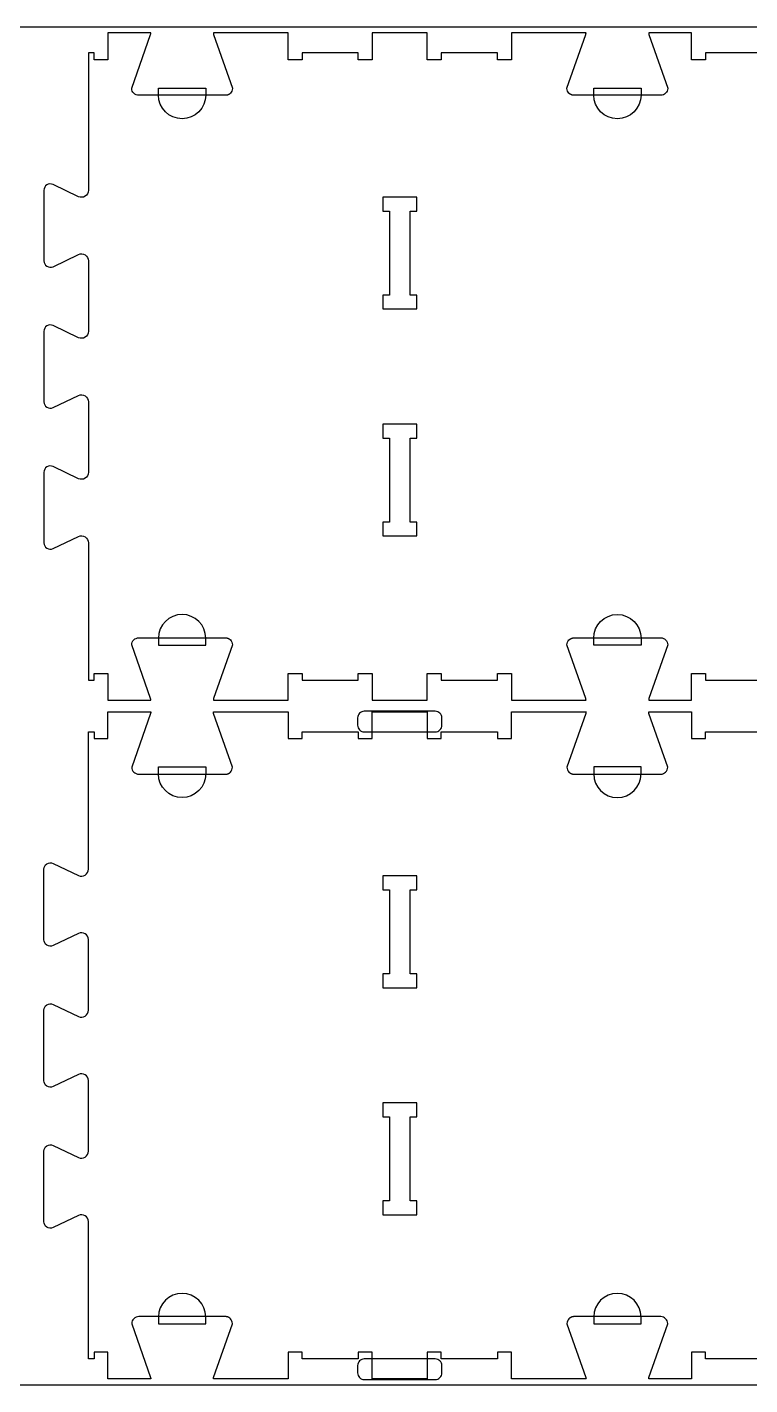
# Model space of a CAD drawing. Extents: x 0 to 4485, y 0 to 10771.
# Drawn here: x 672 to 1321, y 4349 to 5569 of the extents above; entities that cross this region are included whole.
import ezdxf

# ---------------------------------------------------------------- set-up
doc = ezdxf.new("R2010")
doc.units = 0
for name, color, linetype in [('0_SHEET_SPRUCEPLY_2440X122', 1, 'CONTINUOUS'), ('3_ANYTOOL_CUTTHROUGH_INSID', 4, 'CONTINUOUS'), ('4_ANYTOOL_CUTTHROUGH_OUTSI', 5, 'CONTINUOUS'), ('5_ANYTOOL_HALF_MILL_9MM_IN', 3, 'CONTINUOUS')]:
    doc.layers.add(name, color=color, linetype=linetype)

msp = doc.modelspace()

# ---------------------------------------------------------------- linework, layer by layer
at = {"layer": '0_SHEET_SPRUCEPLY_2440X122'}
msp.add_lwpolyline([(371.7, 5569.4), (371.7, 4349.4), (2811.7, 4349.4), (2811.7, 5569.4)], close=True, dxfattribs=at)
at = {"layer": '3_ANYTOOL_CUTTHROUGH_INSID', "color": 4}
for points in [[(1021.7, 5416.7), (991.5, 5416.7), (991.5, 5404.2), (997.5, 5404.2), (997.5, 5328.7), (991.5, 5328.7), (991.5, 5316.2), (1022, 5316.2), (1022, 5328.7), (1016, 5328.7), (1016, 5404.2), (1022, 5404.2), (1022, 5416.7)], [(991.7, 5112.2), (1022, 5112.2), (1022, 5124.7), (1016, 5124.7), (1016, 5200.2), (1022, 5200.2), (1022, 5212.7), (991.5, 5212.7), (991.5, 5200.2), (997.5, 5200.2), (997.5, 5124.7), (991.5, 5124.7), (991.5, 5112.2)], [(991.5, 4806.4), (991.5, 4794.2), (997.5, 4794.2), (997.5, 4718.7), (991.5, 4718.7), (991.5, 4706.2), (1022, 4706.2), (1022, 4718.7), (1016, 4718.7), (1016, 4794.2), (1022, 4794.2), (1022, 4806.7), (991.5, 4806.7)], [(1022, 4502.4), (1022, 4514.7), (1016, 4514.7), (1016, 4590.2), (1022, 4590.2), (1022, 4602.7), (991.5, 4602.7), (991.5, 4590.2), (997.5, 4590.2), (997.5, 4514.7), (991.5, 4514.7), (991.5, 4502.2), (1022, 4502.2)]]:
    msp.add_lwpolyline(points, close=True, dxfattribs=at)
at = {"layer": '4_ANYTOOL_CUTTHROUGH_OUTSI', "color": 5}
for points in [[(1332, 5546.2), (1281.5, 5546.2), (1281.5, 5540.2), (1269, 5540.2), (1269, 5564.2), (1230.4, 5564.2), (1230.4, 5564.2, 0.061485), (1230.6, 5562.8), (1247.5, 5514.5), (1247.5, 5514.5), (1247.5, 5514.4), (1247.5, 5514.4, -0.414214), (1241.2, 5508.2), (1163.2, 5508.2), (1163.1, 5508.2), (1162.9, 5508.2), (1162.8, 5508.2), (1162.6, 5508.2), (1162.5, 5508.2), (1162.3, 5508.2), (1162.2, 5508.3), (1162, 5508.3), (1161.9, 5508.3), (1161.7, 5508.4), (1161.6, 5508.4), (1161.4, 5508.4), (1161.3, 5508.5), (1161.1, 5508.5), (1161, 5508.6), (1160.9, 5508.6), (1160.7, 5508.7), (1160.6, 5508.8), (1160.4, 5508.8), (1160.3, 5508.9), (1160.2, 5509), (1160, 5509.1), (1159.9, 5509.1), (1159.8, 5509.2), (1159.6, 5509.3), (1159.5, 5509.4), (1159.4, 5509.5), (1159.3, 5509.6), (1159.2, 5509.7), (1159, 5509.8), (1158.9, 5509.9), (1158.8, 5510, -0.198912), (1157, 5514.4), (1157, 5514.5), (1157, 5514.5), (1173.9, 5562.8), (1173.9, 5562.8, 0.061485), (1174.1, 5564.2), (1156.7, 5564.2), (1107, 5564.2), (1107, 5540.2), (1094.5, 5540.2), (1094.5, 5546.2), (1044, 5546.2), (1044, 5540.2), (1031.5, 5540.2), (1031.5, 5564.2), (982, 5564.2), (982, 5540.2), (969.5, 5540.2), (969.5, 5546.2), (919, 5546.2), (919, 5540.2), (906.5, 5540.2), (906.5, 5564.2), (839.3, 5564.2), (839.3, 5564.2, 0.061485), (839.5, 5562.8), (856.4, 5514.5), (856.4, 5514.5), (856.4, 5514.4), (856.4, 5514.4, -0.198912), (854.6, 5510), (854.5, 5509.9), (854.4, 5509.8), (854.2, 5509.7), (854.1, 5509.6), (854, 5509.5), (853.9, 5509.4), (853.8, 5509.3), (853.6, 5509.2), (853.5, 5509.1), (853.4, 5509.1), (853.2, 5509), (853.1, 5508.9), (853, 5508.8), (852.8, 5508.8), (852.7, 5508.7), (852.5, 5508.6), (852.4, 5508.6), (852.3, 5508.5), (852.1, 5508.5), (852, 5508.4), (851.8, 5508.4), (851.7, 5508.4), (851.5, 5508.3), (851.4, 5508.3), (851.2, 5508.3), (851.1, 5508.2), (850.9, 5508.2), (850.8, 5508.2), (850.6, 5508.2), (850.5, 5508.2), (850.3, 5508.2), (850.2, 5508.2), (772.2, 5508.2, -0.414214), (765.9, 5514.4), (765.9, 5514.5), (765.9, 5514.5), (782.8, 5562.8), (782.8, 5562.8, 0.061485), (783.1, 5564.2), (744.5, 5564.2), (744.5, 5540.2), (744.2, 5540.2), (732.2, 5540.2), (732, 5540.2), (732, 5546.2), (727, 5546.2), (727, 5422.8), (727, 5422.8, -0.551268), (718, 5417.1), (695.2, 5428, 0.257375), (689.6, 5427.7, 0.257375), (687, 5422.8), (687, 5359.4, 0.551268), (695.2, 5354.2), (718, 5365.1, -0.551268), (727, 5359.5), (727, 5296.1, -0.551268), (718, 5290.4), (695.2, 5301.3, 0.551268), (687, 5296.1), (687, 5232.7, 0.551268), (695.2, 5227.5), (718, 5238.4, -0.551268), (727, 5232.8), (727, 5169.4, -0.551268), (718, 5163.7), (695.2, 5174.6, 0.551268), (687, 5169.4), (687, 5106, 0.551268), (695.2, 5100.8), (718, 5111.7, -0.551268), (727, 5106.1), (727, 4982.7), (732, 4982.7), (732, 4988.7), (732.2, 4988.7), (744.2, 4988.7), (744.5, 4988.7), (744.5, 4964.7), (783.1, 4964.7), (783.1, 4964.7, 0.061485), (782.8, 4966.1), (765.9, 5014.3), (765.9, 5014.4), (765.9, 5014.4), (765.9, 5014.4, -0.414214), (772.2, 5020.7), (850.2, 5020.7), (850.3, 5020.7), (850.5, 5020.7), (850.6, 5020.7), (850.8, 5020.6), (850.9, 5020.6), (851.1, 5020.6), (851.2, 5020.6), (851.4, 5020.6), (851.5, 5020.5), (851.7, 5020.5), (851.8, 5020.4), (852, 5020.4), (852.1, 5020.4), (852.3, 5020.3), (852.4, 5020.3), (852.5, 5020.2), (852.7, 5020.1), (852.8, 5020.1), (853, 5020), (853.1, 5019.9), (853.2, 5019.9), (853.4, 5019.8), (853.5, 5019.7), (853.6, 5019.6), (853.8, 5019.5), (853.9, 5019.4), (854, 5019.3), (854.1, 5019.2), (854.2, 5019.1), (854.4, 5019), (854.5, 5018.9), (854.6, 5018.8, -0.198912), (856.4, 5014.4), (856.4, 5014.4), (856.4, 5014.3), (839.5, 4966.1), (839.5, 4966.1, 0.061485), (839.3, 4964.7), (856.7, 4964.7), (906.5, 4964.7), (906.5, 4988.7), (919, 4988.7), (919, 4982.7), (969.5, 4982.7), (969.5, 4988.7), (982, 4988.7), (982, 4964.7), (1031.5, 4964.7), (1031.5, 4988.7), (1044, 4988.7), (1044, 4982.7), (1094.5, 4982.7), (1094.5, 4988.7), (1107, 4988.7), (1107, 4964.7), (1174.1, 4964.7), (1174.1, 4964.7, 0.061485), (1173.9, 4966.1), (1157, 5014.3), (1157, 5014.4), (1157, 5014.4), (1157, 5014.4, -0.198912), (1158.8, 5018.8), (1158.9, 5018.9), (1159, 5019), (1159.2, 5019.1), (1159.3, 5019.2), (1159.4, 5019.3), (1159.5, 5019.4), (1159.6, 5019.5), (1159.8, 5019.6), (1159.9, 5019.7), (1160, 5019.8), (1160.2, 5019.9), (1160.3, 5019.9), (1160.4, 5020), (1160.6, 5020.1), (1160.7, 5020.1), (1160.9, 5020.2), (1161, 5020.3), (1161.1, 5020.3), (1161.3, 5020.4), (1161.4, 5020.4), (1161.6, 5020.4), (1161.7, 5020.5), (1161.9, 5020.5), (1162, 5020.6), (1162.2, 5020.6), (1162.3, 5020.6), (1162.5, 5020.6), (1162.6, 5020.6), (1162.8, 5020.7), (1162.9, 5020.7), (1163.1, 5020.7), (1163.2, 5020.7), (1241.2, 5020.7, -0.414214), (1247.5, 5014.4), (1247.5, 5014.4), (1247.5, 5014.3), (1230.6, 4966.1), (1230.6, 4966.1, 0.061485), (1230.4, 4964.7), (1269, 4964.7), (1269, 4988.7), (1281.5, 4988.7), (1281.5, 4982.7), (1332, 4982.7)], [(1332, 4372.7), (1281.5, 4372.7), (1281.5, 4378.7), (1269, 4378.7), (1269, 4378.4), (1269, 4354.7), (1230.4, 4354.7), (1230.4, 4354.7, -0.061485), (1230.6, 4356.1), (1247.5, 4404.3), (1247.5, 4404.4), (1247.5, 4404.4), (1247.5, 4404.4, 0.414214), (1241.2, 4410.7), (1163.2, 4410.7), (1163.1, 4410.7), (1162.9, 4410.7), (1162.8, 4410.7), (1162.6, 4410.6), (1162.5, 4410.6), (1162.3, 4410.6), (1162.2, 4410.6), (1162, 4410.6), (1161.9, 4410.5), (1161.7, 4410.5), (1161.6, 4410.4), (1161.4, 4410.4), (1161.3, 4410.4), (1161.1, 4410.3), (1161, 4410.3), (1160.9, 4410.2), (1160.7, 4410.1), (1160.6, 4410.1), (1160.4, 4410), (1160.3, 4409.9), (1160.2, 4409.9), (1160, 4409.8), (1159.9, 4409.7), (1159.8, 4409.6), (1159.6, 4409.5), (1159.5, 4409.4), (1159.4, 4409.3), (1159.3, 4409.2), (1159.2, 4409.1), (1159, 4409), (1158.9, 4408.9), (1158.8, 4408.8, 0.198912), (1157, 4404.4), (1157, 4404.4), (1157, 4404.3), (1173.9, 4356.1), (1173.9, 4356.1, -0.061485), (1174.1, 4354.7), (1156.7, 4354.7), (1107, 4354.7), (1107, 4378.7), (1094.5, 4378.7), (1094.5, 4372.7), (1044, 4372.7), (1044, 4378.7), (1031.5, 4378.7), (1031.5, 4354.7), (982, 4354.7), (982, 4378.7), (981.7, 4378.7), (969.5, 4378.7), (969.5, 4372.7), (919, 4372.7), (919, 4378.7), (906.5, 4378.7), (906.5, 4354.7), (839.3, 4354.7), (839.3, 4354.7, -0.061485), (839.5, 4356.1), (856.4, 4404.3), (856.4, 4404.4), (856.4, 4404.4), (856.4, 4404.4, 0.198912), (854.6, 4408.8), (854.5, 4408.9), (854.4, 4409), (854.2, 4409.1), (854.1, 4409.2), (854, 4409.3), (853.9, 4409.4), (853.8, 4409.5), (853.6, 4409.6), (853.5, 4409.7), (853.4, 4409.8), (853.2, 4409.9), (853.1, 4409.9), (853, 4410), (852.8, 4410.1), (852.7, 4410.1), (852.5, 4410.2), (852.4, 4410.3), (852.3, 4410.3), (852.1, 4410.4), (852, 4410.4), (851.8, 4410.4), (851.7, 4410.5), (851.5, 4410.5), (851.4, 4410.6), (851.2, 4410.6), (851.1, 4410.6), (850.9, 4410.6), (850.8, 4410.6), (850.6, 4410.7), (850.5, 4410.7), (850.3, 4410.7), (850.2, 4410.7), (772.2, 4410.7, 0.414214), (765.9, 4404.4), (765.9, 4404.4), (765.9, 4404.3), (782.8, 4356.1), (782.8, 4356.1, -0.061485), (783.1, 4354.7), (744.5, 4354.7), (744.5, 4378.7), (744.2, 4378.7), (732.2, 4378.7), (732, 4378.7), (732, 4372.7), (727, 4372.7), (727, 4496.1), (727, 4496.1, 0.551268), (718, 4501.7), (695.2, 4490.8, -0.257375), (689.6, 4491.2, -0.257375), (687, 4496), (687, 4559.4, -0.551268), (695.2, 4564.6), (718, 4553.7, 0.551268), (727, 4559.4), (727, 4622.8, 0.551268), (718, 4628.4), (695.2, 4617.5, -0.551268), (687, 4622.7), (687, 4686.1, -0.551268), (695.2, 4691.3), (718, 4680.4, 0.551268), (727, 4686.1), (727, 4749.5, 0.551268), (718, 4755.1), (695.2, 4744.2, -0.551268), (687, 4749.4), (687, 4812.8, -0.551268), (695.2, 4818), (718, 4807.1, 0.257375), (724, 4807.5, 0.257375), (727, 4812.8), (727, 4936.2), (732, 4936.2), (732, 4930.2), (744.5, 4930.2), (744.5, 4954.2), (783.1, 4954.2), (783.1, 4954.2, -0.061485), (782.8, 4952.8), (765.9, 4904.5), (765.9, 4904.5), (765.9, 4904.4), (765.9, 4904.4, 0.414214), (772.2, 4898.2), (850.2, 4898.2), (850.3, 4898.2), (850.5, 4898.2), (850.6, 4898.2), (850.8, 4898.2), (850.9, 4898.2), (851.1, 4898.2), (851.2, 4898.3), (851.4, 4898.3), (851.5, 4898.3), (851.7, 4898.4), (851.8, 4898.4), (852, 4898.4), (852.1, 4898.5), (852.3, 4898.5), (852.4, 4898.6), (852.5, 4898.6), (852.7, 4898.7), (852.8, 4898.8), (853, 4898.8), (853.1, 4898.9), (853.2, 4899), (853.4, 4899.1), (853.5, 4899.1), (853.6, 4899.2), (853.8, 4899.3), (853.9, 4899.4), (854, 4899.5), (854.1, 4899.6), (854.2, 4899.7), (854.4, 4899.8), (854.5, 4899.9), (854.6, 4900, 0.198912), (856.4, 4904.4), (856.4, 4904.5), (856.4, 4904.5), (839.5, 4952.8), (839.5, 4952.8, -0.061485), (839.3, 4954.2), (856.7, 4954.2), (906.5, 4954.2), (906.5, 4930.2), (919, 4930.2), (919, 4936.2), (969.5, 4936.2), (969.5, 4930.2), (982, 4930.2), (982, 4954.2), (1031.5, 4954.2), (1031.5, 4930.2), (1044, 4930.2), (1044, 4936.2), (1094.5, 4936.2), (1094.5, 4930.2), (1107, 4930.2), (1107, 4954.2), (1174.1, 4954.2), (1174.1, 4954.2, -0.061485), (1173.9, 4952.8), (1157, 4904.5), (1157, 4904.5), (1157, 4904.4), (1157, 4904.4, 0.198912), (1158.8, 4900), (1158.9, 4899.9), (1159, 4899.8), (1159.2, 4899.7), (1159.3, 4899.6), (1159.4, 4899.5), (1159.5, 4899.4), (1159.6, 4899.3), (1159.8, 4899.2), (1159.9, 4899.1), (1160, 4899.1), (1160.2, 4899), (1160.3, 4898.9), (1160.4, 4898.8), (1160.6, 4898.8), (1160.7, 4898.7), (1160.9, 4898.6), (1161, 4898.6), (1161.1, 4898.5), (1161.3, 4898.5), (1161.4, 4898.4), (1161.6, 4898.4), (1161.7, 4898.4), (1161.9, 4898.3), (1162, 4898.3), (1162.2, 4898.3), (1162.3, 4898.2), (1162.5, 4898.2), (1162.6, 4898.2), (1162.8, 4898.2), (1162.9, 4898.2), (1163.1, 4898.2), (1163.2, 4898.2), (1241.2, 4898.2, 0.414214), (1247.5, 4904.4), (1247.5, 4904.5), (1247.5, 4904.5), (1230.6, 4952.8), (1230.6, 4952.8, -0.061485), (1230.4, 4954.2), (1269, 4954.2), (1269, 4930.2), (1281.5, 4930.2), (1281.5, 4936.2), (1332, 4936.2)]]:
    msp.add_lwpolyline(points, format="xyb", dxfattribs=at)
at = {"layer": '5_ANYTOOL_HALF_MILL_9MM_IN'}
for points in [[(832.4, 5508.4, -1), (789.9, 5508.4), (789.9, 5508.7), (789.9, 5514.7), (832.4, 5514.7), (832.4, 5508.7), (832.4, 5508.4)], [(1223.5, 5508.4, -1), (1181, 5508.4), (1181, 5508.7), (1181, 5514.7), (1223.5, 5514.7), (1223.5, 5508.7), (1223.5, 5508.4)], [(832.4, 5020.4, 1), (789.9, 5020.4), (789.9, 5020.2), (789.9, 5014.2), (832.4, 5014.2), (832.4, 5020.2), (832.4, 5020.4)], [(1181, 5020.4, -1), (1223.5, 5020.4), (1223.5, 5020.2), (1223.5, 5014.2), (1181, 5014.2), (1181, 5020.2), (1181, 5020.4)], [(974.8, 4954.7, 0.414214), (968.8, 4948.7), (968.8, 4942.2, 0.414214), (974.8, 4936.2), (1038.6, 4936.2, 0.414214), (1044.6, 4942.2), (1044.6, 4948.7, 0.414214), (1038.6, 4954.7)], [(832.4, 4898.4, -1), (789.9, 4898.4), (789.9, 4898.7), (789.9, 4904.7), (832.4, 4904.7), (832.4, 4898.7), (832.4, 4898.4)], [(1181, 4898.4, 1), (1223.5, 4898.4), (1223.5, 4898.7), (1223.5, 4904.7), (1181, 4904.7), (1181, 4898.7), (1181, 4898.4)], [(832.4, 4410.4, 1), (789.9, 4410.4), (789.9, 4410.2), (789.9, 4404.2), (832.4, 4404.2), (832.4, 4410.2), (832.4, 4410.4)], [(1223.5, 4410.4, 1), (1181, 4410.4), (1181, 4410.2), (1181, 4404.2), (1223.5, 4404.2), (1223.5, 4410.2), (1223.5, 4410.4)], [(974.8, 4372.7, 0.414214), (968.8, 4366.7), (968.8, 4360.2, 0.414214), (974.8, 4354.2), (1038.6, 4354.2, 0.414214), (1044.6, 4360.2), (1044.6, 4366.7, 0.414214), (1038.6, 4372.7)]]:
    msp.add_lwpolyline(points, format="xyb", close=True, dxfattribs=at)

doc.saveas('drawing.dxf')
